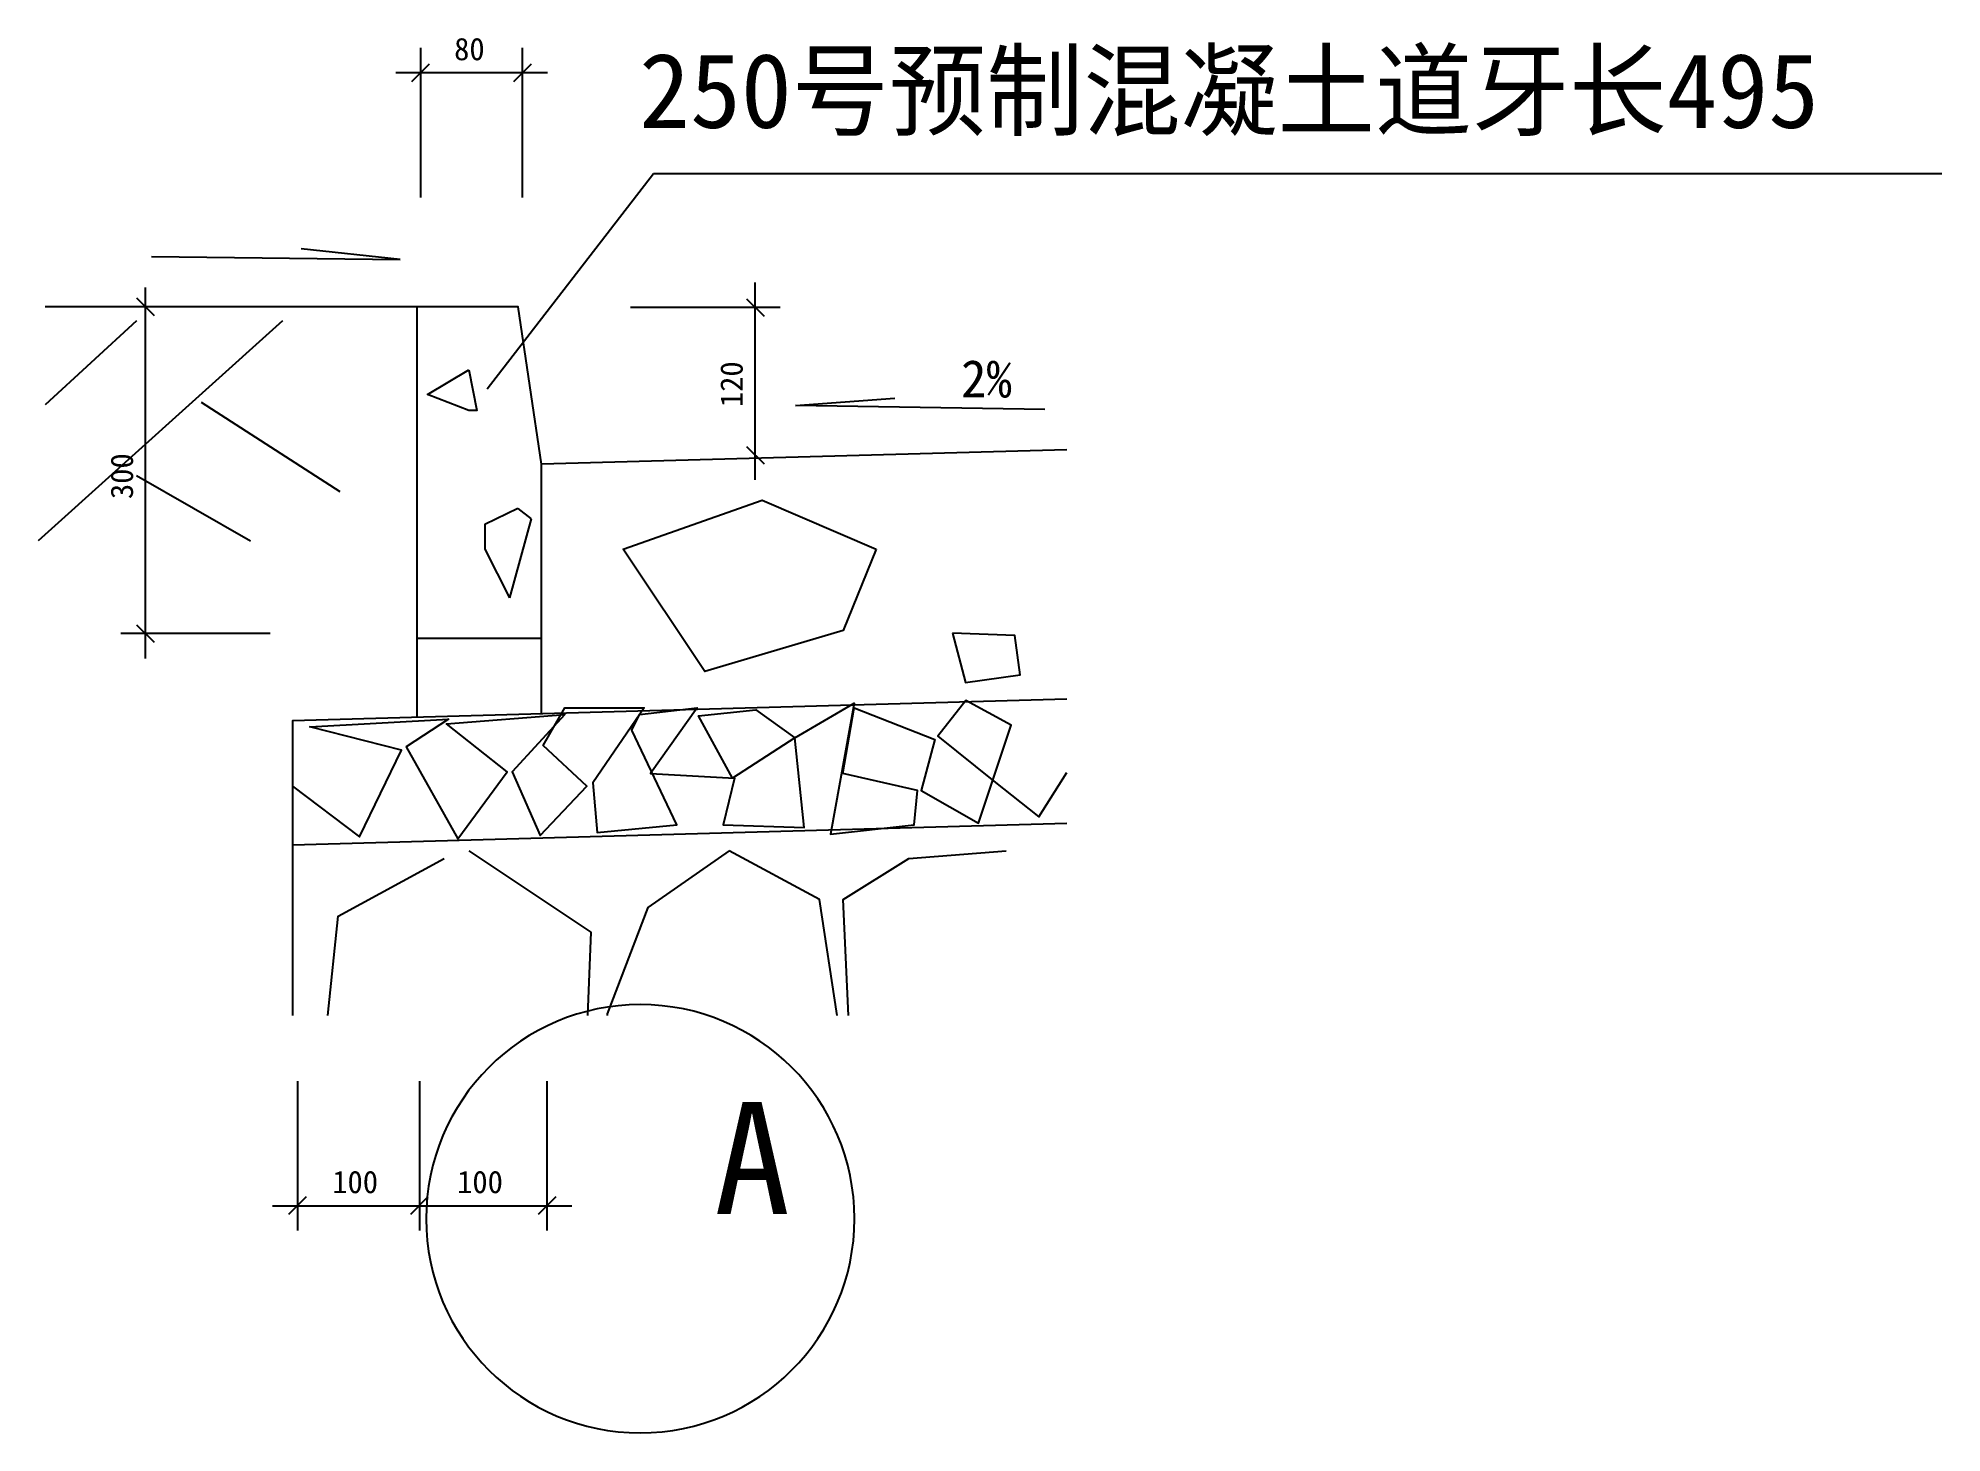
# Model space of a CAD drawing. Header units: metres. Extents: x 1505.6 to 1556.6, y 167.8 to 205.1.
import ezdxf

# ---------------------------------------------------------------- set-up
doc = ezdxf.new("R2010")
doc.units = ezdxf.units.M
doc.layers.add('ZZ-1', color=7, linetype='Continuous')

msp = doc.modelspace()

# ---------------------------------------------------------------- linework, layer by layer
at = {"layer": 'ZZ-1'}
for p, q in [((1515.87, 200.85), (1515.87, 204.85)), ((1518.59, 200.85), (1518.59, 204.85)), ((1515.2, 204.19), (1519.26, 204.19)), ((1517.64, 195.73), (1522.09, 201.49)), ((1522.09, 201.49), (1556.56, 201.49)), ((1508.66, 199.27), (1515.32, 199.19)), ((1515.32, 199.19), (1512.67, 199.47)), ((1508.5, 188.51), (1508.5, 198.44)), ((1524.81, 193.29), (1524.81, 198.57)), ((1521.48, 197.91), (1525.48, 197.91)), ((1512.17, 197.55), (1505.63, 191.66)), ((1508.26, 197.55), (1505.82, 195.3)), ((1509.99, 195.37), (1513.7, 192.98)), ((1525.89, 195.28), (1528.55, 195.48)), ((1532.56, 195.18), (1525.89, 195.28)), ((1508.26, 193.41), (1511.31, 191.66)), ((1518.46, 192.53), (1518.82, 192.25)), ((1518.82, 192.25), (1518.24, 190.14)), ((1511.84, 189.18), (1507.84, 189.18)), ((1512.57, 177.21), (1512.57, 173.21)), ((1515.83, 177.21), (1515.83, 173.21)), ((1519.24, 177.21), (1519.24, 173.21)), ((1511.9, 173.87), (1519.91, 173.87))]:
    msp.add_line(p, q, dxfattribs=at)
for points in [[(1515.63, 203.95), (1516.1, 204.42)], [(1518.36, 203.95), (1518.83, 204.42)], [(1508.74, 197.68), (1508.27, 198.15)], [(1524.58, 198.14), (1525.05, 197.67)], [(1519.1, 187.04), (1519.1, 193.71), (1518.47, 197.92), (1505.82, 197.92)], [(1515.77, 186.93), (1515.77, 197.92)], [(1517.15, 196.24), (1517.37, 195.15), (1517.15, 195.15), (1516.05, 195.58), (1517.15, 196.24)], [(1533.15, 194.1), (1519.1, 193.71)], [(1524.58, 194.19), (1525.05, 193.72)], [(1518.46, 192.53), (1517.58, 192.1), (1517.58, 191.44), (1518.24, 190.14)], [(1528.05, 191.44), (1527.17, 189.26), (1523.47, 188.17), (1521.28, 191.44), (1525, 192.75), (1528.05, 191.44)], [(1508.74, 188.94), (1508.27, 189.41)], [(1519.1, 189.05), (1515.77, 189.05)], [(1530.09, 189.19), (1530.44, 187.87), (1531.9, 188.08), (1531.76, 189.13), (1530.09, 189.19)], [(1533.15, 187.43), (1512.44, 186.85), (1512.44, 178.96)], [(1512.44, 185.1), (1514.23, 183.74), (1515.35, 186.06), (1512.9, 186.69), (1516.61, 186.89), (1515.48, 186.15), (1516.86, 183.69), (1518.18, 185.48), (1516.56, 186.77), (1519.72, 187.02), (1518.31, 185.48), (1519.06, 183.78), (1520.31, 185.1), (1519.14, 186.19), (1519.72, 187.19), (1521.84, 187.19), (1520.47, 185.19), (1520.59, 183.86), (1522.72, 184.06), (1521.51, 186.6), (1521.72, 187.02), (1523.26, 187.19), (1522.01, 185.44), (1524.26, 185.31), (1523.96, 184.06), (1526.12, 183.99), (1525.87, 186.39), (1524.21, 185.31), (1523.3, 186.98), (1524.83, 187.14), (1525.87, 186.39), (1527.46, 187.32), (1526.83, 183.81), (1529.07, 184.06), (1529.16, 184.98), (1527.16, 185.44), (1527.46, 187.19), (1529.62, 186.35), (1529.25, 184.98), (1530.79, 184.11), (1531.66, 186.73), (1530.45, 187.39), (1529.7, 186.44), (1531.2, 185.23), (1532.4, 184.28), (1533.15, 185.46)], [(1533.15, 184.1), (1512.44, 183.52)], [(1517.15, 183.37), (1520.42, 181.19), (1520.33, 178.96)], [(1524.12, 183.37), (1521.94, 181.85), (1520.85, 179.01), (1520.85, 178.96)], [(1527.01, 178.96), (1526.53, 182.07), (1524.12, 183.37)], [(1527.31, 178.96), (1527.17, 182.07), (1528.92, 183.16), (1531.53, 183.37)], [(1513.38, 178.96), (1513.66, 181.62), (1516.49, 183.16)], [(1512.8, 174.11), (1512.33, 173.64)], [(1516.06, 174.11), (1515.59, 173.64)], [(1519.48, 174.11), (1519.01, 173.64)]]:
    msp.add_lwpolyline(points, dxfattribs=at)
msp.add_lwpolyline([(1527.47, 173.53, 2291.83), (1527.47, 173.52, 2291.83)], format="xyb", dxfattribs=at)

# ---------------------------------------------------------------- texts
for s, height, p in [('80', 0.6, (1516.76, 204.52)), ('250号预制混凝土道牙长495', 2, (1521.71, 202.71)), ('2%', 1, (1530.32, 195.5)), ('A', 3, (1523.71, 173.65)), ('100', 0.6, (1513.5, 174.21)), ('100', 0.6, (1516.84, 174.21))]:
    msp.add_text(s, height=height, dxfattribs=at).set_placement(p)
for s, p in [('120', (1524.48, 195.24)), ('300', (1508.17, 192.78))]:
    msp.add_text(s, height=0.6, rotation=90, dxfattribs=at).set_placement(p)

doc.saveas('drawing.dxf')
